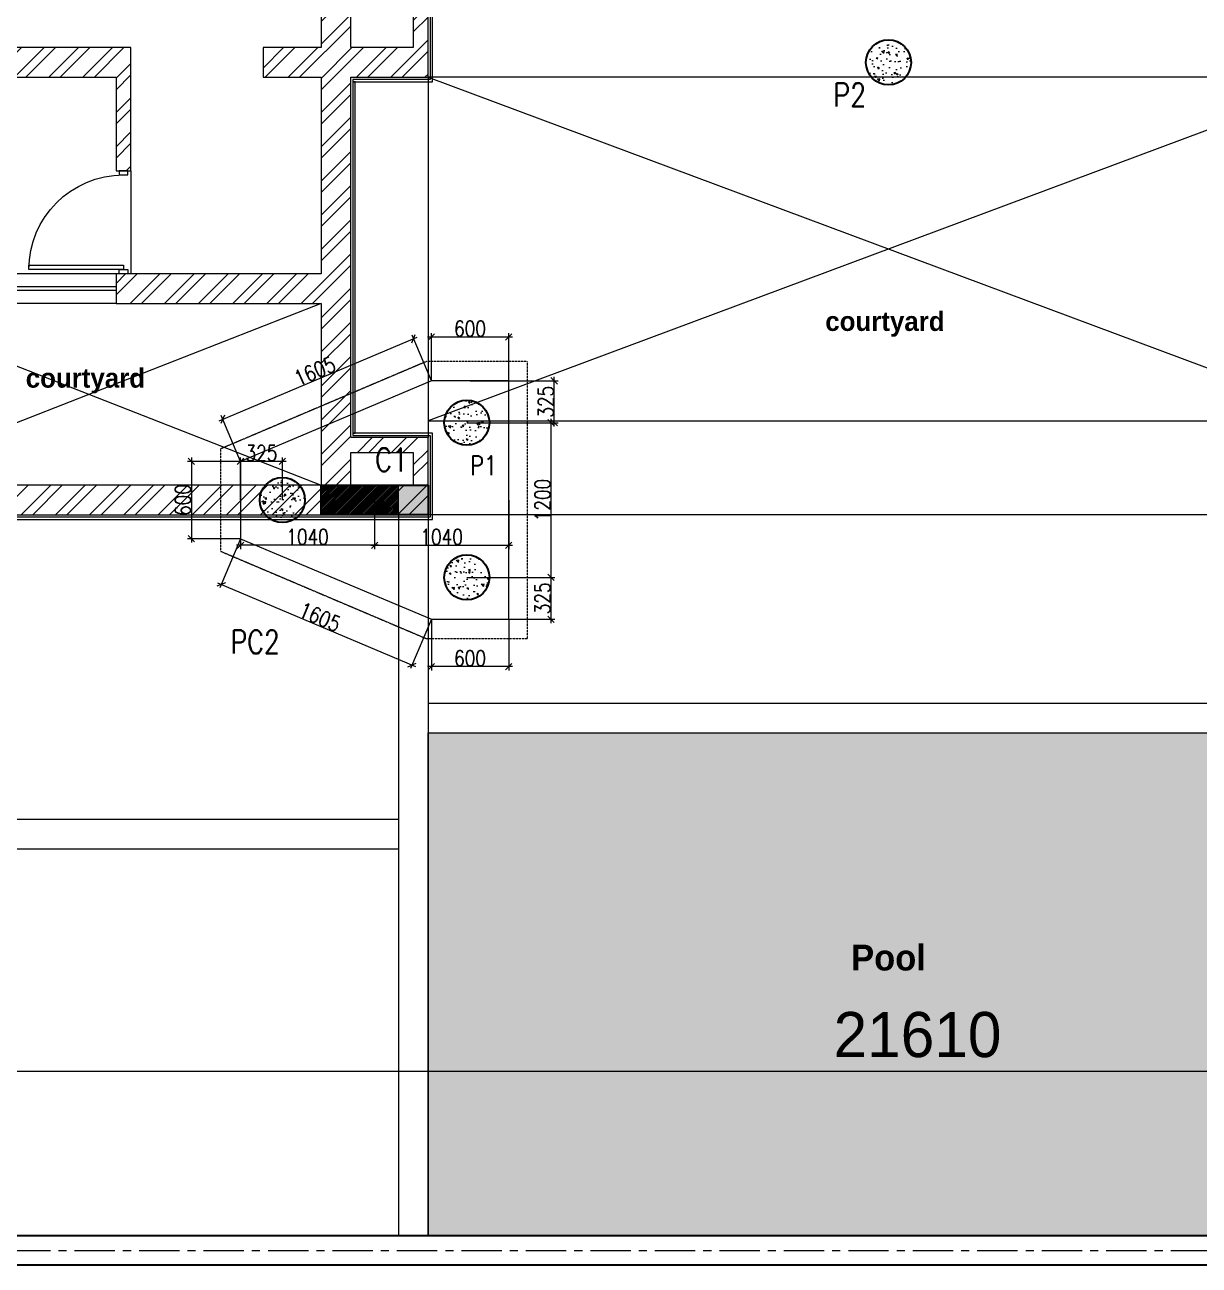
# Model space of a CAD drawing. Header units: metres. Extents: x 5205117 to 5948571, y 646915 to 1143748.
# Drawn here: x 5307221 to 5316327, y 1067810 to 1077432 of the extents above; entities that cross this region are included whole.
import ezdxf

# ---------------------------------------------------------------- set-up
doc = ezdxf.new("R2010")
doc.units = ezdxf.units.M
doc.header["$MEASUREMENT"] = 0
doc.header["$PDMODE"] = 35
doc.header["$PDSIZE"] = 10
for name, pattern in [('CENTER', [2, 1.25, -0.25, 0.25, -0.25]), ('CONTINOUS', [0]), ('DASHED', [0.75, 0.5, -0.25]), ('HIDDEN', [0.375, 0.25, -0.125])]:
    doc.linetypes.add(name, pattern=pattern)
doc.layers.get('0').update_dxf_attribs({"color": 1, "linetype": 'DASHED', "lineweight": 30})
for name, color, linetype, lineweight in [('A-01-GF', 8, 'CONTINOUS', 0), ('A-Center line', 1, 'CENTER', 9), ('plot 5', 7, 'Continuous', 30), ('road ht', 8, 'Continuous', 5), ('S-COLUMN & WALL', 5, 'Continuous', 30), ('S-COLUMN_H', 250, 'Continuous', 0), ('S-FOUND-EXCAVATION', 253, 'HIDDEN', 0), ('S-FOUND-FOOTING', 7, 'Continuous', 15), ('S-PILE', 96, 'Continuous', 30), ('S-TEXT', 7, 'Continuous', 0), ('S-TEXT COL.', 1, 'Continuous', 0), ('S-TEXT PILE', 7, 'Continuous', 0)]:
    doc.layers.add(name, color=color, linetype=linetype, lineweight=lineweight)
doc.styles.add('C-ROOM', font='arial.ttf')
doc.styles.add('CENTURY GOTHIC', font='GOTHIC.TTF')
doc.styles.add('MtXpl_Century_Gothic', font='GOTHICB.TTF')
doc.styles.add('SETU 1', font='romans.shx', dxfattribs={"width": 0.8})
doc.styles.get("Standard").update_dxf_attribs({"font": 'GOTHIC.TTF'})
doc.dimstyles.new('A-DIM 100', dxfattribs={"dimscale": 100, "dimtxt": 2.5, "dimasz": 1.5, "dimexe": 1, "dimexo": 1, "dimgap": 0.5, "dimtad": 1, "dimdec": 0, "dimrnd": 5, "dimzin": 3, "dimdsep": 46, "dimtxsty": 'C-ROOM', "dimblk1": 'ARCHTICK', "dimblk2": 'ARCHTICK', "dimsah": 1, "dimcen": 1.5, "dimdle": 1, "dimclrd": 256, "dimclre": 256, "dimclrt": 256, "dimadec": 0, "dimazin": 0, "dimtfac": 0.6, "dimtdec": 0, "dimtofl": 0, "dimtmove": 1, "dimatfit": 3, "dimfxl": 1, "dimtolj": 1, "dimtzin": 0, "dimlwd": -1, "dimlwe": -1, "dimarcsym": 0})
doc.dimstyles.get("Standard").update_dxf_attribs({"dimtxt": 2, "dimasz": 1, "dimexe": 0, "dimexo": 0, "dimgap": 0.1, "dimtad": 1, "dimdsep": 46, "dimtxsty": 'Standard', "dimblk": 'OBLIQUE', "dimcen": 0.1, "dimclrd": 256, "dimclre": 256, "dimclrt": 256, "dimadec": 0, "dimazin": 0, "dimtfac": 1, "dimtofl": 0, "dimtmove": 1, "dimatfit": 2, "dimldrblk": 'OPEN90', "dimfxl": 1, "dimtolj": 1, "dimtzin": 0, "dimlwd": -1, "dimlwe": -1, "dimarcsym": 0})

# ---------------------------------------------------------------- blocks, each defined once
blk = doc.blocks.new('P2')
at = {"layer": 'S-PILE', "lineweight": 0}
h = blk.add_hatch(dxfattribs=at)
h.set_pattern_fill('AR-CONC', color=256, scale=20)
h.set_pattern_definition([(50, (0, 0), (143.4520365201507, -12.55042699651902), [15, -165]), (355, (0, 0), (-27.7502667226, 150.4384267400024), [12, -132]), (100.45144446, (11.9543362, -1.0458688), (115.7017693454224, 137.8879981937259), [12.74803839999999, -140.2284223999999]), (46.1842, (0, 40), (213.4482661343145, -33.10385615861531), [22.5, -247.5]), (96.63563549000003, (17.787349, 37.2413386), (186.9323891348456, 194.8237201549101), [19.1220684, -210.3427519999999]), (351.18416399, (0, 40), (186.9323890109546, 194.823720053998), [18, -198.0000002]), (21, (20, 30), (119.3814104236923, -80.52377813306776), [15, -165]), (326, (20, 30), (48.66306638431634, 145.0300090093706), [12, -132]), (71.45144474, (29.94845080000001, 23.2896852), (168.0444753459942, 64.50623056127077), [12.748038, -140.2284224]), (37.5, (0, 0), (2.431971063458133, 66.5787707662623), [0, -130.4, 0, -134, 0, -132.5]), (7.499999999999999, (0, 0), (52.61390748842972, 78.88234237647205), [0, -76.39999999999999, 0, -127.4, 0, -50.5]), (327.5, (-44.59999999999999, 0), (106.7644872344818, -4.510974346875951), [0, -50, 0, -156, 0, -207]), (317.5, (-64.6, 0), (116.6372338684772, 20.02099646646354), [0, -65, 0, -103.6, 0, -147])])
edge = h.paths.add_edge_path()
edge.add_arc((0, 0), 175, 0, 360)
at = {"layer": 'S-PILE'}
blk.add_circle((0, 0), 175, dxfattribs=at)
blk = doc.blocks.new('_Oblique')
at = {"color": 0, "linetype": 'ByBlock', "lineweight": -2}
blk.add_line((-0.5, -0.5), (0.5, 0.5), dxfattribs=at)
blk = doc.blocks.new('*D411')
at = {"layer": 'Defpoints', "color": 0, "ltscale": 5, "transparency": 16777216}
for p in [(5303338.314533548, 1069313.286205735), (5303338.314533548, 1069313.286205735), (5324948.314533549, 1069313.286205735)]:
    blk.add_point(p, dxfattribs=at)
at = {"layer": 'road ht', "color": 1, "ltscale": 5, "transparency": 16777216}
blk.add_line((5324948.314533549, 1069313.286205735), (5303338.314533548, 1069313.286205735), dxfattribs=at)
at = {"layer": 'road ht', "color": 1, "ltscale": 5, "transparency": 16777216, "xscale": 250, "yscale": 250, "zscale": 250, "rotation": 180}
blk.add_blockref('_Oblique', (5303338.314533548, 1069313.286205735), dxfattribs=at)
at = {"layer": 'road ht', "color": 1, "ltscale": 5, "transparency": 16777216, "xscale": 250, "yscale": 250, "zscale": 250}
blk.add_blockref('_Oblique', (5324948.314533549, 1069313.286205735), dxfattribs=at)
at = {"layer": 'road ht', "color": 1, "ltscale": 5, "transparency": 16777216, "insert": (5314143.314533549, 1069597.089740745), "char_height": 350, "attachment_point": 5}
blk.add_mtext('\\A1;21610', dxfattribs=at)
blk = doc.blocks.new('_Open90')
at = {"color": 0, "linetype": 'ByBlock', "lineweight": -2}
for p, q in [((-0.5, 0.5), (0, 0)), ((0, 0), (-1, 0)), ((0, 0), (-0.5, -0.5))]:
    blk.add_line(p, q, dxfattribs=at)
blk = doc.blocks.new('jkdfhjksh')
at = {"layer": 'A-01-GF', "lineweight": -2, "ltscale": 5}
h = blk.add_hatch(dxfattribs=at)
h.set_pattern_fill('ANSI32', color=256, scale=500, angle=180)
h.set_pattern_definition([(225, (0, 40543.84578141826), (132.5825214724776, -132.5825214724777), []), (225, (-88.38834750000001, 40543.84578141826), (132.5825214724776, -132.5825214724777), [])])
h.paths.add_polyline_path([(5322893.314533546, 1124074.282909575), (5322893.314533546, 1124809.282909575), (5318318.314533546, 1124809.282909575), (5318318.314533546, 1124074.282909575), (5318088.314533546, 1124074.282909575), (5318088.314533546, 1124809.282909575), (5315388.314533545, 1124809.282909575), (5315388.314533545, 1124074.282909575), (5315158.314533545, 1124074.282909575), (5315158.314533545, 1124924.282909575), (5323870.814533546, 1124924.282909575), (5323870.814533546, 1124824.282909575), (5323970.814533546, 1124824.282909575), (5323970.814533546, 1124924.282909575), (5324948.314533546, 1124924.282909575), (5324948.314533546, 1122959.282909575), (5322893.314533546, 1122959.282909575), (5322893.314533546, 1123074.282909575), (5324718.314533546, 1123074.282909575), (5324718.314533546, 1124694.282909575), (5323123.314533546, 1124694.282909575), (5323123.314533546, 1124074.282909575)])
h.paths.add_polyline_path([(5313353.314533544, 1124924.282909575), (5313353.314533544, 1124694.282909575), (5313723.314533547, 1124694.282909575), (5313723.314533547, 1124299.282909575), (5313353.314533544, 1124299.282909575), (5313353.314533544, 1124184.282909575), (5314043.314533545, 1124184.282909575), (5314043.314533545, 1124074.282909575), (5314158.314533544, 1124074.282909575), (5314158.314533544, 1124924.282909575)], flags=17)
h.paths.add_polyline_path([(5314043.314533545, 1124299.282909575), (5313838.314533547, 1124299.282909575), (5313838.314533547, 1124694.282909575), (5314043.314533545, 1124694.282909575)], flags=16)
h.paths.add_polyline_path([(5305918.314533546, 1117569.282909575), (5307928.314533547, 1117569.282909575), (5307928.314533547, 1116844.282909575), (5308043.314533547, 1116844.282909575), (5308043.314533547, 1117799.282909575), (5305688.314533547, 1117799.282909575), (5305688.314533547, 1114174.282909575), (5310348.314533546, 1114174.282909575), (5310348.314533546, 1114774.282909575), (5309748.314533546, 1114774.282909575), (5309748.314533546, 1117569.282909575), (5310348.314533546, 1117569.282909575), (5310348.314533546, 1119529.282909575), (5309518.314533546, 1119529.282909575), (5309518.314533546, 1117799.282909575), (5309068.314533546, 1117799.282909575), (5309068.314533546, 1117569.282909575), (5309518.314533546, 1117569.282909575), (5309518.314533546, 1116044.282909575), (5307928.314533547, 1116044.282909575), (5307928.314533547, 1115814.282909575), (5309518.314533546, 1115814.282909575), (5309518.314533546, 1114404.282909575), (5305918.314533546, 1114404.282909575)])
h.paths.add_polyline_path([(5310118.314533546, 1124924.282909575), (5309148.314533547, 1124924.282909575), (5309148.314533547, 1124694.282909575), (5309518.314533546, 1124694.282909575), (5309518.314533546, 1122059.282909575), (5307718.314533547, 1122059.282909575), (5307718.314533547, 1122659.282909575), (5307603.314533546, 1122659.282909575), (5307603.314533546, 1122059.282909575), (5305803.314533546, 1122059.282909575), (5305803.314533546, 1122659.282909575), (5305688.314533547, 1122659.282909575), (5305688.314533547, 1121829.282909575), (5318318.314533549, 1121829.282909575), (5318318.314533545, 1123074.282909575), (5318088.314533546, 1123074.282909575), (5318088.314533546, 1122059.282909575), (5314158.314533544, 1122059.282909588), (5314158.314533544, 1123174.282909575), (5314043.314533545, 1123174.282909575), (5314043.314533545, 1122059.282909588), (5311293.314533546, 1122059.282909588), (5311293.314533546, 1123274.282909575), (5311178.314533547, 1123274.282909575), (5311178.314533547, 1122059.282909575), (5309748.314533546, 1122059.282909575), (5309748.314533546, 1124184.282909575), (5311178.314533547, 1124184.282909575), (5311178.314533547, 1124074.282909575), (5311293.314533546, 1124074.282909575), (5311293.314533546, 1124299.282909575), (5309748.314533546, 1124299.282909575), (5309748.314533546, 1124694.282909575), (5310118.314533546, 1124694.282909575)])
h.paths.add_polyline_path([(5323423.314533546, 1114174.282909575), (5323423.314533546, 1114774.282909575), (5324948.314533546, 1114774.282909575), (5324948.314533546, 1114174.282909575)])
h.paths.add_polyline_path([(5323123.314533546, 1114174.282909575), (5317488.314533546, 1114174.282909575), (5317488.314533546, 1114774.282909575), (5318318.314533546, 1114774.282909575), (5318318.314533546, 1114404.282909575), (5322893.314533546, 1114404.282909575), (5322893.314533546, 1114774.282909575), (5323123.314533546, 1114774.282909575)])
h.paths.add_polyline_path([(5318088.314533546, 1114659.282909575), (5318088.314533546, 1114404.282909575), (5317603.314533546, 1114404.282909575), (5317603.314533546, 1114659.282909575)], flags=16)
h.paths.add_polyline_path([(5324718.314533546, 1114404.282909575), (5324718.314533546, 1114659.282909575), (5323653.314533546, 1114659.282909575), (5323653.314533546, 1114404.282909575)], flags=16)
h.paths.add_polyline_path([(5317488.314533546, 1117569.282909575), (5317488.314533546, 1119529.282909575), (5318318.314533546, 1119529.282909575), (5318318.314533546, 1117569.282909575)])
h.paths.add_polyline_path([(5317603.314533546, 1117799.282909575), (5317603.314533546, 1119299.282909575), (5318088.314533546, 1119299.282909575), (5318088.314533546, 1117799.282909575)], flags=16)
h.paths.add_polyline_path([(5300858.314533546, 1124924.282909575), (5308248.314533547, 1124924.282909575), (5308248.314533547, 1124694.282909575), (5307718.314533547, 1124694.282909575), (5307718.314533547, 1123559.282909575), (5307603.314533546, 1123559.282909575), (5307603.314533546, 1124694.282909575), (5305803.314533546, 1124694.282909575), (5305803.314533546, 1123659.282909575), (5305688.314533547, 1123659.282909575), (5305688.314533547, 1124694.282909575), (5301088.314533546, 1124694.282909575), (5301088.314533546, 1124324.282909575), (5300858.314533546, 1124324.282909575)])
h.paths.add_polyline_path([(5322893.314533546, 1121459.282909575), (5322893.314533546, 1122059.282909575), (5324948.314533546, 1122059.282909575), (5324948.314533546, 1121459.282909575)])
h.paths.add_polyline_path([(5323123.314533546, 1121574.282909575), (5323123.314533546, 1121829.282909575), (5324718.314533546, 1121829.282909575), (5324718.314533546, 1121574.282909575)], flags=16)
h.paths.add_polyline_path([(5300858.314533546, 1120599.282909575), (5305688.314533547, 1120599.282909575), (5305688.314533547, 1119299.282909575), (5305918.314533546, 1119299.282909575), (5305918.314533546, 1120829.282909575), (5301088.314533546, 1120829.282909575), (5301088.314533546, 1121199.282909575), (5300858.314533546, 1121199.282909575)])
h.paths.add_polyline_path([(5310233.314533546, 1117799.282909575), (5309748.314533546, 1117799.282909575), (5309748.314533546, 1119299.282909575), (5310233.314533546, 1119299.282909575)], flags=16)
h.paths.add_polyline_path([(5299058.314533547, 1120599.282909575), (5300558.314533547, 1120599.282909575), (5300558.314533547, 1121199.282909575), (5299058.314533547, 1121199.282909575)])
h.paths.add_polyline_path([(5299288.314533546, 1120829.282909575), (5300478.314533546, 1120829.282909575), (5300478.314533546, 1121084.282909575), (5299288.314533546, 1121084.282909575)], flags=16)
h.paths.add_polyline_path([(5299058.314533547, 1124924.282909575), (5300558.314533547, 1124924.282909575), (5300558.314533547, 1124324.282909575), (5299058.314533547, 1124324.282909575)])
h.paths.add_polyline_path([(5299288.314533546, 1124694.282909575), (5300478.314533546, 1124694.282909575), (5300478.314533546, 1124439.282909575), (5299288.314533546, 1124439.282909575)], flags=16)
h.paths.add_polyline_path([(5303338.314533546, 1120299.282909575), (5303338.314533546, 1119299.282909575), (5303568.314533546, 1119299.282909575), (5303568.314533546, 1120299.282909575)], flags=0)
h.paths.add_polyline_path([(5303338.314533546, 1114174.282909575), (5303568.314533546, 1114174.282909575), (5303568.314533546, 1117799.282909575), (5303338.314533546, 1117799.282909575)])
h.paths.add_polyline_path([(5309748.314533546, 1114659.282909575), (5310233.314533546, 1114659.282909575), (5310233.314533546, 1114404.282909575), (5309748.314533546, 1114404.282909575)], flags=16)
h = blk.add_hatch(dxfattribs=at)
h.set_pattern_fill('ANSI31', color=256, scale=75)
h.set_pattern_definition([(45, (2505790.000507657, 714149.0825430695), (-6.629126073623882, 6.629126073623883), [])])
h.paths.add_polyline_path([(5309518.314533546, 1114174.282909575), (5310118.314533546, 1114174.282909575), (5310118.314533546, 1114404.282909575), (5309518.314533546, 1114404.282909575)])
for p, q in [((5317488.314533546, 1117569.282909575), (5310348.314533546, 1117569.282909575)), ((5310348.314533546, 1117569.282909575), (5310348.314533546, 1114774.282909575)), ((5317488.314533546, 1117569.282909575), (5310348.314533546, 1114904.282909575)), ((5310348.314533546, 1117569.282909575), (5317488.314533549, 1114904.282909575)), ((5308043.314533547, 1116844.282909575), (5308043.314533547, 1116044.282909575)), ((5307928.314533547, 1116044.282909575), (5305918.314533546, 1116044.282909575)), ((5307928.314533547, 1115944.282909575), (5305918.314533546, 1115944.282909575)), ((5307928.314533547, 1115914.282909575), (5305918.314533546, 1115914.282909575)), ((5307928.314533547, 1115814.282909575), (5305918.314533546, 1115814.282909575)), ((5309518.314533546, 1115814.282909575), (5305918.314533546, 1114404.282909575)), ((5305918.314533546, 1115814.282909575), (5309518.314533546, 1114404.282909575)), ((5317488.314533549, 1114174.282909575), (5310348.314533546, 1114174.282909575))]:
    blk.add_line(p, q, dxfattribs=at)
at = {"layer": 'A-01-GF', "lineweight": -2, "ltscale": 10}
for p, q in [((5308019.14786688, 1116844.282909575), (5307952.481200214, 1116844.282909575)), ((5307952.481200214, 1116844.282909575), (5307952.481200214, 1116810.949576241)), ((5307952.481200214, 1116810.949576241), (5308019.14786688, 1116810.949576241)), ((5308019.14786688, 1116810.949576241), (5308019.14786688, 1116844.282909575)), ((5307252.481200214, 1116077.616242908), (5307252.481200214, 1116110.949576242)), ((5307252.481200214, 1116110.949576242), (5307985.814533546, 1116110.949576242)), ((5307985.814533546, 1116110.949576242), (5307985.814533546, 1116077.616242908)), ((5307985.814533546, 1116077.616242908), (5307252.481200214, 1116077.616242908)), ((5307952.481200214, 1116044.282909575), (5307952.481200214, 1116077.616242908)), ((5307952.481200214, 1116077.616242908), (5308019.14786688, 1116077.616242908)), ((5308019.14786688, 1116044.282909575), (5307952.481200214, 1116044.282909575)), ((5308019.14786688, 1116077.616242908), (5308019.14786688, 1116044.282909575))]:
    blk.add_line(p, q, dxfattribs=at)
at = {"layer": 'A-01-GF', "lineweight": -2, "ltscale": 5}
for points in [[(5305918.314533546, 1117569.282909575), (5307928.314533547, 1117569.282909575), (5307928.314533547, 1116844.282909575), (5308043.314533547, 1116844.282909575), (5308043.314533547, 1117799.282909575), (5305688.314533547, 1117799.282909575), (5305688.314533547, 1114174.282909575), (5310348.314533546, 1114174.282909575), (5310348.314533546, 1114774.282909575), (5309748.314533546, 1114774.282909575), (5309748.314533546, 1117569.282909575), (5310348.314533546, 1117569.282909575), (5310348.314533546, 1119529.282909575), (5309518.314533546, 1119529.282909575), (5309518.314533546, 1117799.282909575), (5309068.314533546, 1117799.282909575), (5309068.314533546, 1117569.282909575), (5309518.314533546, 1117569.282909575), (5309518.314533546, 1116044.282909575), (5307928.314533547, 1116044.282909575), (5307928.314533547, 1115814.282909575), (5309518.314533546, 1115814.282909575), (5309518.314533546, 1114404.282909575), (5305918.314533546, 1114404.282909575)], [(5310233.314533546, 1117799.282909575), (5309748.314533546, 1117799.282909575), (5309748.314533546, 1119299.282909575), (5310233.314533546, 1119299.282909575)], [(5310348.314533546, 1114904.282909575), (5317488.314533546, 1114904.282909575), (5317488.314533546, 1117569.282909575), (5310348.314533546, 1117569.282909575)], [(5309748.314533546, 1114659.282909575), (5310233.314533546, 1114659.282909575), (5310233.314533546, 1114404.282909575), (5309748.314533546, 1114404.282909575)], [(5309518.314533546, 1114174.282909575), (5310118.314533546, 1114174.282909575), (5310118.314533546, 1114404.282909575), (5309518.314533546, 1114404.282909575)]]:
    blk.add_lwpolyline(points, close=True, dxfattribs=at)
at = {"layer": 'A-01-GF', "lineweight": -2, "ltscale": 5, "flags": 128}
for points in [[(5309765.314533547, 1117534.282909575), (5310383.314533546, 1117534.282909575), (5310383.314533546, 1119399.282909575), (5310365.314533546, 1119399.282909575), (5310365.314533546, 1117552.282909575), (5309765.314533547, 1117552.282909575)], [(5309765.314533547, 1114809.282909575), (5309765.314533547, 1114791.282909575), (5310365.314533546, 1114791.282909575), (5310365.314533546, 1114157.282909575), (5305671.314533547, 1114157.282909575), (5305671.314533547, 1117816.282909574), (5305788.670988268, 1117816.282909575), (5305788.670988268, 1117834.282909575), (5305653.314533547, 1117834.282909574), (5305653.314533547, 1114139.282909575), (5310383.314533546, 1114139.282909575), (5310383.314533546, 1114809.282909575)], [(5309765.314533547, 1117534.282909575), (5309765.314533547, 1114809.282909575), (5309783.314533547, 1114809.282909575), (5309783.314533547, 1117534.282909575)]]:
    blk.add_lwpolyline(points, close=True, dxfattribs=at)
at = {"layer": 'A-01-GF', "lineweight": -2, "ltscale": 2, "extrusion": (0, 0, -1)}
blk.add_ellipse((5307985.814533546, 1116077.616242908), major_axis=(643.0442723795378, 352.5221149630512), ratio=0.9999999999994097, start_param=3.643059127943451, end_param=5.21385545473785, dxfattribs=at)
at = {"layer": 'A-01-GF', "lineweight": -2, "style": 'MtXpl_Century_Gothic'}
for p in [(5313428.137783038, 1115601.188755938), (5307228.137783035, 1115161.169381363)]:
    blk.add_text('courtyard', height=150, dxfattribs=at).set_placement(p)
blk = doc.blocks.new('*D486')
at = {"layer": 'Defpoints', "color": 0, "transparency": 16777216}
for p in [(5308893.314533547, 1073445.437128158), (5310373.450911822, 1072820.437114863), (5310223.787423094, 1072466.001323738)]:
    blk.add_point(p, dxfattribs=at)
at = {"layer": 'S-TEXT', "color": 9, "transparency": 16777216}
for p, q in [((5308893.314533547, 1073445.437128158), (5308731.981035228, 1073063.364208453)), ((5310373.450911822, 1072820.437114863), (5310212.117413503, 1072438.364195158))]:
    blk.add_line(p, q, dxfattribs=at)
at = {"layer": 'S-TEXT', "transparency": 16777216}
blk.add_line((5308716.013916239, 1073102.671346624), (5310251.424551674, 1072454.331314147), dxfattribs=at)
at = {"layer": 'S-TEXT', "transparency": 16777216, "xscale": 50, "yscale": 50, "zscale": 50}
for p, rotation in [((5308743.651044819, 1073091.001337034), 157.1076893340098), ((5310223.787423094, 1072466.001323738), 337.1076893340098)]:
    blk.add_blockref('_Oblique', p, dxfattribs=dict(at, rotation=rotation))
at = {"layer": 'S-TEXT', "color": 0, "lineweight": 0, "transparency": 16777216, "insert": (5309509.004254737, 1072838.381775643), "char_height": 120, "attachment_point": 5, "rotation": 337.1076893340098, "style": 'SETU 1'}
blk.add_mtext('\\A1;1605', dxfattribs=at)
blk = doc.blocks.new('*D487')
at = {"layer": 'Defpoints', "color": 0, "transparency": 16777216}
for p in [(5310235.343818182, 1074997.504855259), (5310373.450911824, 1074670.437114863), (5308893.314533547, 1074045.437128159)]:
    blk.add_point(p, dxfattribs=at)
at = {"layer": 'S-TEXT', "color": 9, "transparency": 16777216}
for p, q in [((5310373.450911824, 1074670.437114863), (5310223.673809012, 1075025.141984017)), ((5308893.314533547, 1074045.437128159), (5308743.537430736, 1074400.141997313))]:
    blk.add_line(p, q, dxfattribs=at)
at = {"layer": 'S-TEXT', "transparency": 16777216}
blk.add_line((5308727.570311146, 1074360.834859386), (5310262.980946938, 1075009.174864429), dxfattribs=at)
at = {"layer": 'S-TEXT', "transparency": 16777216, "xscale": 50, "yscale": 50, "zscale": 50}
for p, rotation in [((5310235.343818182, 1074997.504855259), 22.89230979239079), ((5308755.207439904, 1074372.504868555), 202.8923097923908)]:
    blk.add_blockref('_Oblique', p, dxfattribs=dict(at, rotation=rotation))
at = {"layer": 'S-TEXT', "color": 0, "lineweight": 0, "transparency": 16777216, "insert": (5309469.990609176, 1074744.88530755), "char_height": 120, "attachment_point": 5, "rotation": 22.892309792390794, "style": 'SETU 1'}
blk.add_mtext('\\A1;1605', dxfattribs=at)
blk = doc.blocks.new('*D488')
at = {"layer": 'Defpoints', "color": 0, "transparency": 16777216}
for p in [(5308893.314533548, 1074045.437128159), (5308512.616403858, 1073445.437128159), (5308893.314533548, 1073445.437128159)]:
    blk.add_point(p, dxfattribs=at)
at = {"layer": 'S-TEXT', "transparency": 16777216}
blk.add_line((5308512.616403858, 1074075.437128159), (5308512.616403858, 1073415.437128159), dxfattribs=at)
at = {"layer": 'S-TEXT', "color": 9, "transparency": 16777216}
for p, q in [((5308893.314533548, 1074045.437128159), (5308482.616403859, 1074045.437128159)), ((5308893.314533548, 1073445.437128159), (5308482.616403859, 1073445.437128159))]:
    blk.add_line(p, q, dxfattribs=at)
at = {"layer": 'S-TEXT', "transparency": 16777216, "xscale": 50, "yscale": 50, "zscale": 50}
for p, rotation in [((5308512.616403858, 1074045.437128159), 90), ((5308512.616403858, 1073445.437128159), 270)]:
    blk.add_blockref('_Oblique', p, dxfattribs=dict(at, rotation=rotation))
at = {"layer": 'S-TEXT', "color": 0, "lineweight": 0, "transparency": 16777216, "insert": (5308447.616403858, 1073745.437128157), "char_height": 120, "attachment_point": 5, "rotation": 90, "style": 'SETU 1'}
blk.add_mtext('\\A1;600', dxfattribs=at)
blk = doc.blocks.new('*D484')
at = {"layer": 'Defpoints', "color": 0, "transparency": 16777216}
for p in [(5310648.314533548, 1074345.437123012), (5310648.314533548, 1073145.437123012), (5311300.654096612, 1073145.437123012)]:
    blk.add_point(p, dxfattribs=at)
at = {"layer": 'S-TEXT', "color": 9, "transparency": 16777216}
for p, q in [((5310648.314533548, 1074345.437123012), (5311330.654096612, 1074345.437123012)), ((5310648.314533548, 1073145.437123012), (5311330.654096612, 1073145.437123012))]:
    blk.add_line(p, q, dxfattribs=at)
at = {"layer": 'S-TEXT', "transparency": 16777216}
blk.add_line((5311300.654096612, 1074375.437123012), (5311300.654096612, 1073115.437123012), dxfattribs=at)
at = {"layer": 'S-TEXT', "transparency": 16777216, "xscale": 50, "yscale": 50, "zscale": 50}
for p, rotation in [((5311300.654096612, 1074345.437123012), 90), ((5311300.654096612, 1073145.437123012), 270)]:
    blk.add_blockref('_Oblique', p, dxfattribs=dict(at, rotation=rotation))
at = {"layer": 'S-TEXT', "color": 0, "lineweight": 0, "transparency": 16777216, "insert": (5311235.65409661, 1073745.437123011), "char_height": 120, "attachment_point": 5, "rotation": 90, "style": 'SETU 1'}
blk.add_mtext('\\A1;1200', dxfattribs=at)
blk = doc.blocks.new('*D489')
at = {"layer": 'Defpoints', "color": 0, "transparency": 16777216}
for p in [(5310373.450911822, 1075010.292876665), (5310373.450911822, 1074670.437114862), (5310973.450960118, 1074670.437114862)]:
    blk.add_point(p, dxfattribs=at)
at = {"layer": 'S-TEXT', "color": 9, "transparency": 16777216}
for p, q in [((5310373.450911822, 1074670.437114862), (5310373.450911822, 1075040.292876665)), ((5310973.450960118, 1074670.437114862), (5310973.450960118, 1075040.292876665))]:
    blk.add_line(p, q, dxfattribs=at)
at = {"layer": 'S-TEXT', "transparency": 16777216}
blk.add_line((5311003.450960119, 1075010.292876665), (5310343.450911823, 1075010.292876665), dxfattribs=at)
at = {"layer": 'S-TEXT', "transparency": 16777216, "xscale": 50, "yscale": 50, "zscale": 50, "rotation": 180}
blk.add_blockref('_Oblique', (5310373.450911822, 1075010.292876665), dxfattribs=at)
at = {"layer": 'S-TEXT', "transparency": 16777216, "xscale": 50, "yscale": 50, "zscale": 50}
blk.add_blockref('_Oblique', (5310973.450960118, 1075010.292876665), dxfattribs=at)
at = {"layer": 'S-TEXT', "color": 0, "lineweight": 0, "transparency": 16777216, "insert": (5310673.450935971, 1075075.292876665), "char_height": 120, "attachment_point": 5, "style": 'SETU 1'}
blk.add_mtext('\\A1;600', dxfattribs=at)
blk = doc.blocks.new('*D490')
at = {"layer": 'Defpoints', "color": 0, "transparency": 16777216}
for p in [(5310373.450911822, 1072820.437114863), (5310973.450960118, 1072820.437114863), (5310373.450911822, 1072453.466929209)]:
    blk.add_point(p, dxfattribs=at)
at = {"layer": 'S-TEXT', "color": 9, "transparency": 16777216}
for p, q in [((5310373.450911822, 1072820.437114863), (5310373.450911822, 1072423.466929209)), ((5310973.450960118, 1072820.437114863), (5310973.450960118, 1072423.466929209))]:
    blk.add_line(p, q, dxfattribs=at)
at = {"layer": 'S-TEXT', "transparency": 16777216}
blk.add_line((5311003.450960119, 1072453.466929209), (5310343.450911823, 1072453.466929209), dxfattribs=at)
at = {"layer": 'S-TEXT', "transparency": 16777216, "xscale": 50, "yscale": 50, "zscale": 50, "rotation": 180}
blk.add_blockref('_Oblique', (5310373.450911822, 1072453.466929209), dxfattribs=at)
at = {"layer": 'S-TEXT', "transparency": 16777216, "xscale": 50, "yscale": 50, "zscale": 50}
blk.add_blockref('_Oblique', (5310973.450960118, 1072453.466929209), dxfattribs=at)
at = {"layer": 'S-TEXT', "color": 0, "lineweight": 0, "transparency": 16777216, "insert": (5310673.450935971, 1072518.466929209), "char_height": 120, "attachment_point": 5, "style": 'SETU 1'}
blk.add_mtext('\\A1;600', dxfattribs=at)
blk = doc.blocks.new('*D491')
at = {"layer": 'Defpoints', "color": 0, "transparency": 16777216}
for p in [(5309933.314533546, 1073745.437128156), (5310973.450960118, 1073745.437114863), (5310973.450960118, 1073394.759449108)]:
    blk.add_point(p, dxfattribs=at)
at = {"layer": 'S-TEXT', "color": 9, "transparency": 16777216}
for p, q in [((5309933.314533546, 1073745.437128156), (5309933.314533546, 1073364.759449108)), ((5310973.450960118, 1073745.437114863), (5310973.450960118, 1073364.759449108))]:
    blk.add_line(p, q, dxfattribs=at)
at = {"layer": 'S-TEXT', "transparency": 16777216}
blk.add_line((5309903.314533547, 1073394.759449108), (5311003.450960119, 1073394.759449108), dxfattribs=at)
at = {"layer": 'S-TEXT', "transparency": 16777216, "xscale": 50, "yscale": 50, "zscale": 50, "rotation": 180}
blk.add_blockref('_Oblique', (5309933.314533546, 1073394.759449108), dxfattribs=at)
at = {"layer": 'S-TEXT', "transparency": 16777216, "xscale": 50, "yscale": 50, "zscale": 50}
blk.add_blockref('_Oblique', (5310973.450960118, 1073394.759449108), dxfattribs=at)
at = {"layer": 'S-TEXT', "color": 0, "lineweight": 0, "transparency": 16777216, "insert": (5310453.382746832, 1073459.759449108), "char_height": 120, "attachment_point": 5, "style": 'SETU 1'}
blk.add_mtext('\\A1;1040', dxfattribs=at)
blk = doc.blocks.new('*D492')
at = {"layer": 'Defpoints', "color": 0, "transparency": 16777216}
for p in [(5308893.314533547, 1073745.437128158), (5309933.314533546, 1073745.437128156), (5308893.314533547, 1073394.759449108)]:
    blk.add_point(p, dxfattribs=at)
at = {"layer": 'S-TEXT', "color": 9, "transparency": 16777216}
for p, q in [((5308893.314533547, 1073745.437128158), (5308893.314533547, 1073364.759449108)), ((5309933.314533546, 1073745.437128156), (5309933.314533546, 1073364.759449108))]:
    blk.add_line(p, q, dxfattribs=at)
at = {"layer": 'S-TEXT', "transparency": 16777216}
blk.add_line((5309963.314533546, 1073394.759449108), (5308863.314533547, 1073394.759449108), dxfattribs=at)
at = {"layer": 'S-TEXT', "transparency": 16777216, "xscale": 50, "yscale": 50, "zscale": 50, "rotation": 180}
blk.add_blockref('_Oblique', (5308893.314533547, 1073394.759449108), dxfattribs=at)
at = {"layer": 'S-TEXT', "transparency": 16777216, "xscale": 50, "yscale": 50, "zscale": 50}
blk.add_blockref('_Oblique', (5309933.314533546, 1073394.759449108), dxfattribs=at)
at = {"layer": 'S-TEXT', "color": 0, "lineweight": 0, "transparency": 16777216, "insert": (5309413.314533546, 1073459.759449108), "char_height": 120, "attachment_point": 5, "style": 'SETU 1'}
blk.add_mtext('\\A1;1040', dxfattribs=at)
blk = doc.blocks.new('*D493')
at = {"layer": 'Defpoints', "color": 0, "transparency": 16777216}
for p in [(5310673.314533548, 1074670.437114863), (5311325.654096609, 1074670.437114863), (5310648.314533548, 1074345.437123012)]:
    blk.add_point(p, dxfattribs=at)
at = {"layer": 'S-TEXT', "color": 9, "transparency": 16777216}
for p, q in [((5310673.314533548, 1074670.437114863), (5311355.654096608, 1074670.437114863)), ((5310648.314533548, 1074345.437123012), (5311355.654096608, 1074345.437123012))]:
    blk.add_line(p, q, dxfattribs=at)
at = {"layer": 'S-TEXT', "transparency": 16777216}
blk.add_line((5311325.654096609, 1074315.437123012), (5311325.654096609, 1074700.437114863), dxfattribs=at)
at = {"layer": 'S-TEXT', "transparency": 16777216, "xscale": 50, "yscale": 50, "zscale": 50}
for p, rotation in [((5311325.654096609, 1074670.437114863), 90), ((5311325.654096609, 1074345.437123012), 270)]:
    blk.add_blockref('_Oblique', p, dxfattribs=dict(at, rotation=rotation))
at = {"layer": 'S-TEXT', "color": 0, "lineweight": 0, "transparency": 16777216, "insert": (5311260.654096607, 1074507.937118936), "char_height": 120, "attachment_point": 5, "rotation": 90, "style": 'SETU 1'}
blk.add_mtext('\\A1;325', dxfattribs=at)
blk = doc.blocks.new('*D485')
at = {"layer": 'Defpoints', "color": 0, "transparency": 16777216}
for p in [(5310648.314533548, 1073145.437133306), (5310648.314533548, 1072820.437141456), (5311300.654096607, 1072820.437141456)]:
    blk.add_point(p, dxfattribs=at)
at = {"layer": 'S-TEXT', "color": 9, "transparency": 16777216}
for p, q in [((5310648.314533548, 1073145.437133306), (5311330.654096606, 1073145.437133306)), ((5310648.314533548, 1072820.437141456), (5311330.654096606, 1072820.437141456))]:
    blk.add_line(p, q, dxfattribs=at)
at = {"layer": 'S-TEXT', "transparency": 16777216}
blk.add_line((5311300.654096607, 1073175.437133306), (5311300.654096607, 1072790.437141456), dxfattribs=at)
at = {"layer": 'S-TEXT', "transparency": 16777216, "xscale": 50, "yscale": 50, "zscale": 50}
for p, rotation in [((5311300.654096607, 1073145.437133306), 90), ((5311300.654096607, 1072820.437141456), 270)]:
    blk.add_blockref('_Oblique', p, dxfattribs=dict(at, rotation=rotation))
at = {"layer": 'S-TEXT', "color": 0, "lineweight": 0, "transparency": 16777216, "insert": (5311235.654096605, 1072982.937137379), "char_height": 120, "attachment_point": 5, "rotation": 90, "style": 'SETU 1'}
blk.add_mtext('\\A1;325', dxfattribs=at)
blk = doc.blocks.new('*D494')
at = {"layer": 'Defpoints', "color": 0, "transparency": 16777216}
for p in [(5308893.314533547, 1074045.437128159), (5308893.314533547, 1073745.437128158), (5309218.314533547, 1073745.437128158)]:
    blk.add_point(p, dxfattribs=at)
at = {"layer": 'S-TEXT', "color": 9, "transparency": 16777216}
for p, q in [((5308893.314533547, 1073745.437128158), (5308893.314533547, 1074075.437128159)), ((5309218.314533547, 1073745.437128158), (5309218.314533547, 1074075.437128159))]:
    blk.add_line(p, q, dxfattribs=at)
at = {"layer": 'S-TEXT', "transparency": 16777216}
blk.add_line((5309248.314533546, 1074045.437128159), (5308863.314533547, 1074045.437128159), dxfattribs=at)
at = {"layer": 'S-TEXT', "transparency": 16777216, "xscale": 50, "yscale": 50, "zscale": 50, "rotation": 180}
blk.add_blockref('_Oblique', (5308893.314533547, 1074045.437128159), dxfattribs=at)
at = {"layer": 'S-TEXT', "transparency": 16777216, "xscale": 50, "yscale": 50, "zscale": 50}
blk.add_blockref('_Oblique', (5309218.314533547, 1074045.437128159), dxfattribs=at)
at = {"layer": 'S-TEXT', "color": 0, "lineweight": 0, "transparency": 16777216, "insert": (5309055.814533547, 1074110.437128159), "char_height": 120, "attachment_point": 5, "style": 'SETU 1'}
blk.add_mtext('\\A1;325', dxfattribs=at)

msp = doc.modelspace()

# ---------------------------------------------------------------- hatches: boundary and pattern name
at = {"layer": 'road ht', "transparency": 33554559}
h = msp.add_hatch(color=256, dxfattribs=at)
h.dxf.hatch_style = 1
h.paths.add_polyline_path([(5310348.325183228, 1071940.437127918), (5317488.314533546, 1071940.437127918), (5317488.314533546, 1068040.437127918), (5310348.325183228, 1068040.437127918)])
at = {"layer": 'S-COLUMN_H'}
h = msp.add_hatch(color=256, dxfattribs=at)
h.dxf.hatch_style = 1
h.paths.add_polyline_path([(5309518.314533546, 1073630.437128157), (5309518.314533546, 1073860.437128157), (5310348.314533546, 1073860.437128157), (5310348.314533546, 1073630.437128157)])

# ---------------------------------------------------------------- linework, layer by layer
at = {"layer": 'A-Center line', "ltscale": 250}
msp.add_line((5289607.006874875, 1067925.266908868), (5338244.73995233, 1067925.266908868), dxfattribs=at)
at = {"layer": 'plot 5'}
msp.add_lwpolyline([(5337846.874224975, 1080479.690638632), (5337846.874224975, 1067810.437127918), (5289851.874224975, 1067810.437128156), (5289850.517622307, 1068040.437127918), (5337616.874224976, 1068040.437127918), (5337616.874224976, 1080479.690638632), (5337846.874224975, 1080479.690638632)], dxfattribs=at)
at = {"layer": 'road ht', "transparency": 33554559}
for p, q in [((5310118.314533546, 1073630.437128157), (5310118.314533546, 1068040.437127918)), ((5310348.314533546, 1073630.437128157), (5310348.314533546, 1068040.437127918)), ((5310348.329194382, 1072170.437127918), (5317488.299872711, 1072170.437127918))]:
    msp.add_line(p, q, dxfattribs=at)
msp.add_lwpolyline([(5310348.325183228, 1071940.437127918), (5317488.314533546, 1071940.437127918), (5317488.314533546, 1068040.437127918), (5310348.325183228, 1068040.437127918)], close=True, dxfattribs=at)
for points in [[(5290081.093217208, 1068040.437127918), (5289850.517622307, 1068040.437127918), (5289850.517622307, 1071270.437127918), (5310118.325999573, 1071270.437127918)], [(5290080.517626122, 1068040.437127918), (5290081.145134284, 1071040.437127918), (5310118.325183228, 1071040.437127918)]]:
    msp.add_lwpolyline(points, dxfattribs=at)
at = {"layer": 'S-COLUMN & WALL', "ltscale": 5}
msp.add_lwpolyline([(5309518.314533546, 1073630.437128157), (5309518.314533546, 1073860.437128157), (5310348.314533546, 1073860.437128157), (5310348.314533546, 1073630.437128157)], close=True, dxfattribs=at)
at = {"layer": 'S-FOUND-EXCAVATION'}
msp.add_lwpolyline([(5308738.672231579, 1073349.001939117), (5310336.20481788, 1072670.437114889), (5311118.808658151, 1072670.437114889), (5311118.808658151, 1074820.437114889), (5310336.204819195, 1074820.437114889), (5308738.672231579, 1074141.872319027)], close=True, dxfattribs=at)
at = {"layer": 'S-FOUND-FOOTING', "color": 202}
msp.add_lwpolyline([(5308893.314533547, 1073445.437128158), (5310373.450911822, 1072820.437114863), (5310973.450960118, 1072820.437114863), (5310973.450960118, 1074670.437114862), (5310373.450911822, 1074670.437114862), (5308893.314533547, 1074045.437128159), (5308893.314533547, 1073445.437128158)], dxfattribs=at)

# ---------------------------------------------------------------- block references
at = {"layer": 'A-01-GF'}
msp.add_blockref('jkdfhjksh', (0, -40543.84578141779), dxfattribs=at)
at = {"layer": 'S-PILE', "rotation": 90.00000000000003}
for p in [(5313918.314533546, 1077140.437128156), (5310648.314533547, 1074345.437123012), (5309218.314533547, 1073745.437128158), (5310648.314533547, 1073145.437123012)]:
    msp.add_blockref('P2', p, dxfattribs=at)

# ---------------------------------------------------------------- texts
at = {"layer": 'A-01-GF', "lineweight": -2, "style": 'MtXpl_Century_Gothic'}
for p in [(5313428.137783038, 1075057.34297452), (5307228.137783035, 1074617.323599944)]:
    msp.add_text('courtyard', height=150, dxfattribs=at).set_placement(p)
at = {"layer": 'road ht', "transparency": 33554559, "insert": (5313918.319858863, 1070194.992515519), "char_height": 200, "width": 5030.203356218762, "attachment_point": 5, "style": 'CENTURY GOTHIC'}
msp.add_mtext('{\\fCentury Gothic|b1|i0|c0|p34;Pool }', dxfattribs=at)
at = {"layer": 'S-TEXT COL.', "color": 1, "true_color": 0xe61414, "style": 'SETU 1', "width": 0.8}
msp.add_text('C1', height=180, dxfattribs=at).set_placement((5309938.135915626, 1073968.102227932))
at = {"layer": 'S-TEXT COL.', "color": 7, "style": 'SETU 1', "width": 0.8}
msp.add_text('PC2', height=180, dxfattribs=at).set_placement((5308815.906229405, 1072555.308424332))
at = {"layer": 'S-TEXT PILE', "style": 'SETU 1', "width": 0.8}
for s, height, p in [('P2', 180, (5313491.427230061, 1076798.919341508)), ('P1', 150, (5310673.280356032, 1073938.94207312))]:
    msp.add_text(s, height=height, dxfattribs=at).set_placement(p)

# ---------------------------------------------------------------- dimensions: what is measured, and where the dimension line sits
at = {"layer": 'road ht', "color": 12, "ltscale": 5}
dim = msp.add_aligned_dim(p1=(5324948.314533549, 1069313.286205735), p2=(5303338.314533548, 1069313.286205735), distance=0, dimstyle='Standard', override={"dimtxt": 350, "dimasz": 250, "dimgap": 100, "dimdec": 0, "dimclrd": 1, "dimclrt": 1, "dimtdec": 0, "dimfxl": 0.1}, dxfattribs=at)
dim.commit()
dim.dimension.update_dxf_attribs({"geometry": '*D411', "text_midpoint": (5314143.314533549, 1069597.089740745)})
at = {"layer": 'S-TEXT', "lineweight": 0}
for p1, p2, distance, picture, middle in [((5310973.450960118, 1074670.437114862), (5310373.450911822, 1074670.437114862), -339.8557618029881, '*D489', (5310673.450935971, 1075075.292876665)), ((5308893.314533547, 1074045.437128159), (5310373.450911822, 1074670.437114862), 355.0308101024995, '*D487', (5309469.990609176, 1074744.88530755)), ((5310648.314533547, 1074345.437123012), (5310648.314533547, 1073145.437123012), 652.3395630652085, '*D484', (5311235.65409661, 1073745.437123011)), ((5308893.314533547, 1074045.437128159), (5308893.314533547, 1073445.437128158), -380.6981296883896, '*D488', (5308447.616403858, 1073745.437128157)), ((5308893.314533547, 1073445.437128158), (5310373.450911822, 1072820.437114863), -384.7387293848623, '*D486', (5309509.004254737, 1072838.381775643)), ((5310973.450960118, 1072820.437114863), (5310373.450911822, 1072820.437114863), 366.97018565400504, '*D490', (5310673.450935971, 1072518.466929209))]:
    dim = msp.add_aligned_dim(p1=p1, p2=p2, distance=distance, dimstyle='A-DIM 100', override={"dimtxt": 1.199999999999999, "dimasz": 0.5, "dimexe": 0.3, "dimexo": 0, "dimgap": 0.05, "dimtxsty": 'SETU 1', "dimblk1": 'Oblique', "dimblk2": 'Oblique', "dimdle": 0.3, "dimclre": 9, "dimclrt": 0}, dxfattribs=at)
    dim.commit()
    dim.dimension.update_dxf_attribs({"geometry": picture, "text_midpoint": middle})
for base, p1, p2, angle, picture, middle in [((5311325.654096609, 1074670.437114863), (5310648.314533547, 1074345.437123012), (5310673.314533546, 1074670.437114862), 90, '*D493', (5311260.654096607, 1074507.937118936)), ((5308893.314533547, 1074045.437128159), (5309218.314533547, 1073745.437128158), (5308893.314533547, 1073745.437128158), 180, '*D494', (5309055.814533547, 1074110.437128159)), ((5308893.314533547, 1073394.759449108), (5309933.314533546, 1073745.437128156), (5308893.314533547, 1073745.437128158), 180, '*D492', (5309413.314533546, 1073459.759449108)), ((5310973.450960118, 1073394.759449108), (5309933.314533546, 1073745.437128156), (5310973.450960118, 1073745.437114863), 180, '*D491', (5310453.382746832, 1073459.759449108)), ((5311300.654096607, 1072820.437141456), (5310648.314533547, 1073145.437133306), (5310648.314533547, 1072820.437141455), 270, '*D485', (5311235.654096605, 1072982.937137379))]:
    dim = msp.add_linear_dim(base=base, p1=p1, p2=p2, angle=angle, dimstyle='A-DIM 100', override={"dimtxt": 1.199999999999999, "dimasz": 0.5, "dimexe": 0.3, "dimexo": 0, "dimgap": 0.05, "dimtxsty": 'SETU 1', "dimblk1": 'Oblique', "dimblk2": 'Oblique', "dimdle": 0.3, "dimclre": 9, "dimclrt": 0}, dxfattribs=at)
    dim.commit()
    dim.dimension.update_dxf_attribs({"geometry": picture, "text_midpoint": middle})

doc.saveas('drawing.dxf')
